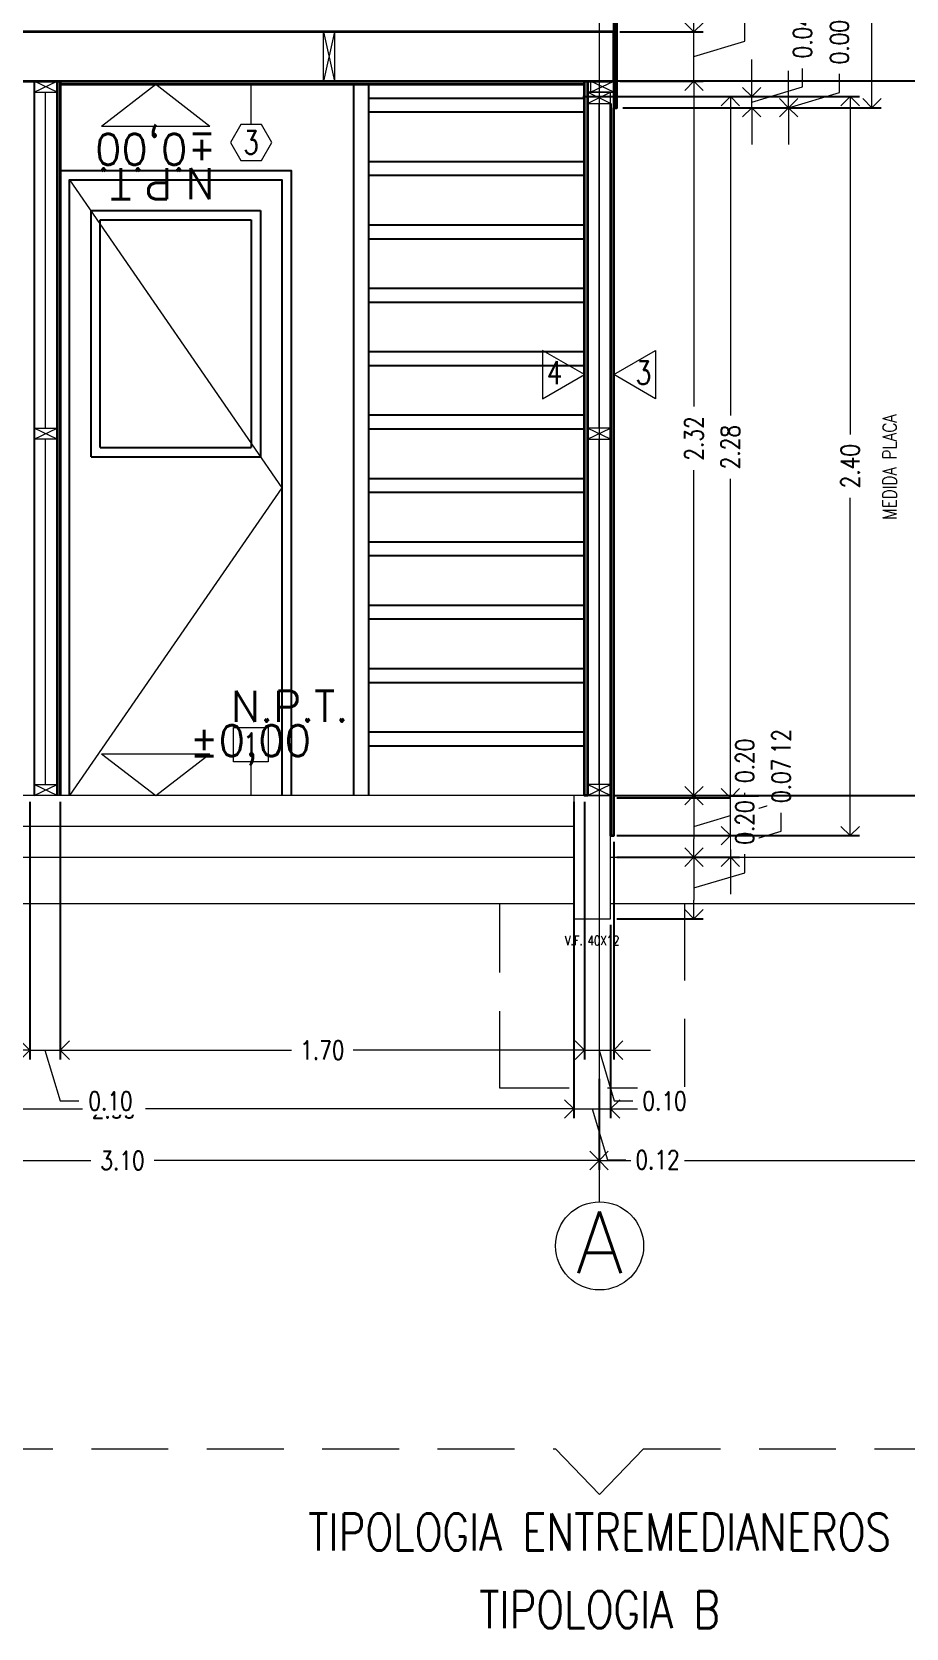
# Model space of a CAD drawing. Header units: inches. Extents: x 10.8 to 60.4, y 12.2 to 79.7.
# Drawn here: x 21.4 to 24.24, y 69.45 to 74.64 of the extents above; entities that cross this region are included whole.
import ezdxf
from ezdxf.enums import TextEntityAlignment as Align

# ---------------------------------------------------------------- set-up
doc = ezdxf.new("R2010")
doc.units = ezdxf.units.IN
doc.header["$MEASUREMENT"] = 0
doc.linetypes.add('HIDDEN', pattern=[0.375, 0.25, -0.125])
doc.layers.get('DEFPOINTS').update_dxf_attribs({"color": 210})
doc.layers.add('_AUX', color=210, linetype='Continuous', lineweight=18, plot=False)
for name, color, linetype, lineweight in [('A-ANNO-DIMS', 3, 'Continuous', 18), ('A-ANNO-SYMB', 3, 'Continuous', 18), ('A-ANNO-TEXT', 3, 'Continuous', 18), ('A-DETL-MCUT', 4, 'Continuous', 25), ('A-ELEV-IDEN', 3, 'Continuous', 18), ('A-ELEV-MBE1', 7, 'Continuous', 35), ('A-ELEV-MBE2', 4, 'Continuous', 25), ('A-SECT-MCUT', 7, 'Continuous', 35), ('A-WALL-PATT', 8, 'Continuous', 18), ('A-WALL-STUD', 3, 'Continuous', 18)]:
    doc.layers.add(name, color=color, linetype=linetype, lineweight=lineweight)
doc.styles.add('E-ROMANS', font='romans.shx', dxfattribs={"width": 0.8})
doc.dimstyles.new('E-0050_ARW_12', dxfattribs={"dimscale": 0.001, "dimtxt": 60, "dimasz": 60, "dimexe": 30, "dimexo": 20, "dimgap": 30, "dimtad": 0, "dimzin": 0, "dimdsep": 46, "dimtxsty": 'E-ROMANS', "dimblk": 'OPEN90', "dimcen": 30, "dimclrd": 256, "dimclre": 256, "dimclrt": 256, "dimadec": 0, "dimazin": 0, "dimtfac": 1, "dimtmove": 1, "dimatfit": 3, "dimldrblk": 'OPEN90', "dimfxl": 1, "dimtfill": 1, "dimtolj": 1, "dimtzin": 0, "dimlwd": -1, "dimarcsym": 0})

# ---------------------------------------------------------------- blocks, each defined once
blk = doc.blocks.new('_Open90')
at = {"color": 0, "linetype": 'ByBlock', "lineweight": -2}
for p, q in [((0, 0), (-1, 0)), ((-0.5, 0.5), (0, 0)), ((0, 0), (-0.5, -0.5))]:
    blk.add_line(p, q, dxfattribs=at)
blk = doc.blocks.new('*D1605')
at = {"layer": 'A-ANNO-DIMS', "transparency": 16777216}
for p, q in [((23.6737, 72.2091), (23.6737, 72.2691)), ((23.8387, 72.1371), (23.8387, 72.1971)), ((23.6737, 72.1491), (23.6737, 72.0261)), ((23.6737, 72.1491), (23.6737, 72.0261)), ((23.6737, 72.0876), (23.8387, 72.1371)), ((23.6737, 71.9661), (23.6737, 71.9061))]:
    blk.add_line(p, q, dxfattribs=at)
at = {"layer": 'A-ANNO-DIMS', "lineweight": -2, "transparency": 16777216}
for p, q in [((23.3047, 72.1491), (23.7037, 72.1491)), ((23.3047, 72.0261), (23.7037, 72.0261))]:
    blk.add_line(p, q, dxfattribs=at)
at = {"layer": 'DEFPOINTS', "color": 0, "transparency": 16777216}
for p in [(23.2847, 72.1491), (23.2847, 72.0261), (23.6737, 72.0261)]:
    blk.add_point(p, dxfattribs=at)
at = {"layer": 'A-ANNO-DIMS', "transparency": 16777216, "xscale": 0.06, "yscale": 0.06, "zscale": 0.06}
for p, rotation in [((23.6737, 72.1491), 270), ((23.6737, 72.0261), 90)]:
    blk.add_blockref('_Open90', p, dxfattribs=dict(at, rotation=rotation))
at = {"layer": 'A-ANNO-DIMS', "transparency": 16777216, "insert": (23.8387, 72.3003), "char_height": 0.06, "attachment_point": 5, "rotation": 90, "style": 'E-ROMANS', "bg_fill": 3, "box_fill_scale": 1.25, "bg_fill_color": 256, "bg_fill_true_color": 13158600, "bg_fill_transparency": 0}
blk.add_mtext('\\A1;0.12', dxfattribs=at)
blk = doc.blocks.new('*D1580')
at = {"layer": 'A-ANNO-DIMS', "lineweight": -2, "transparency": 16777216}
for p, q in [((23.3147, 74.4761), (23.5855, 74.4761)), ((23.3047, 72.1561), (23.5855, 72.1561))]:
    blk.add_line(p, q, dxfattribs=at)
at = {"layer": 'A-ANNO-DIMS', "transparency": 16777216}
for p, q in [((23.5555, 74.4161), (23.5555, 73.4193)), ((23.5555, 72.2161), (23.5555, 73.213))]:
    blk.add_line(p, q, dxfattribs=at)
at = {"layer": 'DEFPOINTS', "color": 0, "transparency": 16777216}
for p in [(23.2947, 74.4761), (23.2847, 72.1561), (23.5555, 72.1561)]:
    blk.add_point(p, dxfattribs=at)
at = {"layer": 'A-ANNO-DIMS', "transparency": 16777216, "xscale": 0.06, "yscale": 0.06, "zscale": 0.06}
for p, rotation in [((23.5555, 74.4761), 90), ((23.5555, 72.1561), 270)]:
    blk.add_blockref('_Open90', p, dxfattribs=dict(at, rotation=rotation))
at = {"layer": 'A-ANNO-DIMS', "transparency": 16777216, "insert": (23.5555, 73.3161), "char_height": 0.06, "attachment_point": 5, "rotation": 90, "style": 'E-ROMANS', "bg_fill": 3, "box_fill_scale": 1.25, "bg_fill_color": 256, "bg_fill_true_color": 13158600, "bg_fill_transparency": 0}
blk.add_mtext('\\A1;2.32', dxfattribs=at)
blk = doc.blocks.new('*D1581')
at = {"layer": 'A-ANNO-DIMS', "transparency": 16777216}
for p, q in [((23.5555, 74.6961), (23.5555, 74.7561)), ((23.7205, 74.6056), (23.7205, 74.6656)), ((23.5555, 74.4761), (23.5555, 74.6361)), ((23.5555, 74.4761), (23.5555, 74.6361)), ((23.5555, 74.5561), (23.7205, 74.6056)), ((23.5555, 74.4161), (23.5555, 74.3561))]:
    blk.add_line(p, q, dxfattribs=at)
at = {"layer": 'A-ANNO-DIMS', "lineweight": -2, "transparency": 16777216}
for p, q in [((23.3147, 74.6361), (23.5855, 74.6361)), ((23.3147, 74.4761), (23.5855, 74.4761))]:
    blk.add_line(p, q, dxfattribs=at)
at = {"layer": 'DEFPOINTS', "color": 0, "transparency": 16777216}
for p in [(23.2947, 74.6361), (23.5555, 74.6361), (23.2947, 74.4761)]:
    blk.add_point(p, dxfattribs=at)
at = {"layer": 'A-ANNO-DIMS', "transparency": 16777216, "xscale": 0.06, "yscale": 0.06, "zscale": 0.06}
for p, rotation in [((23.5555, 74.6361), 270), ((23.5555, 74.4761), 90)]:
    blk.add_blockref('_Open90', p, dxfattribs=dict(at, rotation=rotation))
at = {"layer": 'A-ANNO-DIMS', "transparency": 16777216, "insert": (23.7205, 74.7688), "char_height": 0.06, "attachment_point": 5, "rotation": 90, "style": 'E-ROMANS', "bg_fill": 3, "box_fill_scale": 1.25, "bg_fill_color": 256, "bg_fill_true_color": 13158600, "bg_fill_transparency": 0}
blk.add_mtext('\\A1;0.16', dxfattribs=at)
blk = doc.blocks.new('*D1650')
at = {"layer": 'A-ANNO-DIMS', "lineweight": -2, "transparency": 16777216}
for p, q in [((23.2472, 71.2361), (23.2472, 70.9409)), ((20.1503, 71.1861), (20.1503, 70.9409))]:
    blk.add_line(p, q, dxfattribs=at)
at = {"layer": 'A-ANNO-DIMS', "transparency": 16777216}
for p, q in [((20.2103, 70.9709), (21.5956, 70.9709)), ((23.1872, 70.9709), (21.8019, 70.9709))]:
    blk.add_line(p, q, dxfattribs=at)
at = {"layer": 'DEFPOINTS', "color": 0, "transparency": 16777216}
for p in [(23.2472, 71.2561), (20.1503, 71.2061), (23.2472, 70.9709)]:
    blk.add_point(p, dxfattribs=at)
at = {"layer": 'A-ANNO-DIMS', "transparency": 16777216, "xscale": 0.06, "yscale": 0.06, "zscale": 0.06, "rotation": 180}
blk.add_blockref('_Open90', (20.1503, 70.9709), dxfattribs=at)
at = {"layer": 'A-ANNO-DIMS', "transparency": 16777216, "xscale": 0.06, "yscale": 0.06, "zscale": 0.06}
blk.add_blockref('_Open90', (23.2472, 70.9709), dxfattribs=at)
at = {"layer": 'A-ANNO-DIMS', "transparency": 16777216, "insert": (21.6987, 70.9709), "char_height": 0.06, "attachment_point": 5, "style": 'E-ROMANS', "bg_fill": 3, "box_fill_scale": 1.25, "bg_fill_color": 256, "bg_fill_true_color": 13158600, "bg_fill_transparency": 0}
blk.add_mtext('\\A1;3.10', dxfattribs=at)
blk = doc.blocks.new('*D1584')
at = {"layer": 'A-ANNO-DIMS', "lineweight": -2, "transparency": 16777216}
for p, q in [((23.2472, 71.2361), (23.2472, 70.9409)), ((26.3442, 71.2361), (26.3442, 70.9409))]:
    blk.add_line(p, q, dxfattribs=at)
at = {"layer": 'A-ANNO-DIMS', "transparency": 16777216}
for p, q in [((23.3072, 70.9709), (24.6926, 70.9709)), ((26.2842, 70.9709), (24.8989, 70.9709))]:
    blk.add_line(p, q, dxfattribs=at)
at = {"layer": 'DEFPOINTS', "color": 0, "transparency": 16777216}
for p in [(23.2472, 71.2561), (26.3442, 71.2561), (26.3442, 70.9709)]:
    blk.add_point(p, dxfattribs=at)
at = {"layer": 'A-ANNO-DIMS', "transparency": 16777216, "xscale": 0.06, "yscale": 0.06, "zscale": 0.06, "rotation": 180}
blk.add_blockref('_Open90', (23.2472, 70.9709), dxfattribs=at)
at = {"layer": 'A-ANNO-DIMS', "transparency": 16777216, "xscale": 0.06, "yscale": 0.06, "zscale": 0.06}
blk.add_blockref('_Open90', (26.3442, 70.9709), dxfattribs=at)
at = {"layer": 'A-ANNO-DIMS', "transparency": 16777216, "insert": (24.7957, 70.9709), "char_height": 0.06, "attachment_point": 5, "style": 'E-ROMANS', "bg_fill": 3, "box_fill_scale": 1.25, "bg_fill_color": 256, "bg_fill_true_color": 13158600, "bg_fill_transparency": 0}
blk.add_mtext('\\A1;3.10', dxfattribs=at)
blk = doc.blocks.new('*D1590')
at = {"layer": 'A-ANNO-DIMS', "lineweight": -2, "transparency": 16777216}
for p, q in [((23.523, 74.4261), (23.7037, 74.4261)), ((23.3047, 72.1491), (23.7037, 72.1491))]:
    blk.add_line(p, q, dxfattribs=at)
at = {"layer": 'A-ANNO-DIMS', "transparency": 16777216}
for p, q in [((23.6737, 74.3661), (23.6737, 73.3908)), ((23.6737, 72.2091), (23.6737, 73.1845))]:
    blk.add_line(p, q, dxfattribs=at)
at = {"layer": 'DEFPOINTS', "color": 0, "transparency": 16777216}
for p in [(23.503, 74.4261), (23.6737, 74.4261), (23.2847, 72.1491)]:
    blk.add_point(p, dxfattribs=at)
at = {"layer": 'A-ANNO-DIMS', "transparency": 16777216, "xscale": 0.06, "yscale": 0.06, "zscale": 0.06}
for p, rotation in [((23.6737, 74.4261), 90), ((23.6737, 72.1491), 270)]:
    blk.add_blockref('_Open90', p, dxfattribs=dict(at, rotation=rotation))
at = {"layer": 'A-ANNO-DIMS', "transparency": 16777216, "insert": (23.6737, 73.2876), "char_height": 0.06, "attachment_point": 5, "rotation": 90, "style": 'E-ROMANS', "bg_fill": 3, "box_fill_scale": 1.25, "bg_fill_color": 256, "bg_fill_true_color": 13158600, "bg_fill_transparency": 0}
blk.add_mtext('\\A1;2.28', dxfattribs=at)
blk = doc.blocks.new('*D1651')
at = {"layer": 'A-ANNO-DIMS', "transparency": 16777216}
for p, q in [((23.863, 74.4501), (23.863, 74.5101)), ((24.028, 74.4396), (24.028, 74.4996)), ((23.863, 74.3901), (24.028, 74.4396)), ((23.863, 74.3301), (23.863, 74.2701))]:
    blk.add_line(p, q, dxfattribs=at)
at = {"layer": 'A-ANNO-DIMS', "lineweight": -2, "transparency": 16777216}
blk.add_line((23.3247, 74.3901), (23.893, 74.3901), dxfattribs=at)
blk.add_line((23.3247, 74.3901), (23.893, 74.3901), dxfattribs=at)
at = {"layer": 'DEFPOINTS', "color": 0, "transparency": 16777216}
for p in [(23.3047, 74.3901), (23.3047, 74.3901), (23.863, 74.3901)]:
    blk.add_point(p, dxfattribs=at)
at = {"layer": 'A-ANNO-DIMS', "transparency": 16777216, "xscale": 0.06, "yscale": 0.06, "zscale": 0.06}
for rotation in [270, 90]:
    blk.add_blockref('_Open90', (23.863, 74.3901), dxfattribs=dict(at, rotation=rotation))
at = {"layer": 'A-ANNO-DIMS', "transparency": 16777216, "insert": (24.028, 74.6028), "char_height": 0.06, "attachment_point": 5, "rotation": 90, "style": 'E-ROMANS', "bg_fill": 3, "box_fill_scale": 1.25, "bg_fill_color": 256, "bg_fill_true_color": 13158600, "bg_fill_transparency": 0}
blk.add_mtext('\\A1;0.00', dxfattribs=at)
blk = doc.blocks.new('*D1591')
at = {"layer": 'A-ANNO-DIMS', "transparency": 16777216}
for p, q in [((23.7432, 74.4861), (23.7432, 74.5461)), ((23.9082, 74.4576), (23.9082, 74.5176)), ((23.7432, 74.4081), (23.9082, 74.4576)), ((23.7432, 74.3901), (23.7432, 74.4261)), ((23.7432, 74.3901), (23.7432, 74.4261)), ((23.7432, 74.3301), (23.7432, 74.2701))]:
    blk.add_line(p, q, dxfattribs=at)
at = {"layer": 'A-ANNO-DIMS', "lineweight": -2, "transparency": 16777216}
for p, q in [((23.3247, 74.3901), (23.7732, 74.3901)), ((23.3248, 74.4261), (23.7732, 74.4261))]:
    blk.add_line(p, q, dxfattribs=at)
at = {"layer": 'DEFPOINTS', "color": 0, "transparency": 16777216}
for p in [(23.3047, 74.3901), (23.3048, 74.4261), (23.7432, 74.4261)]:
    blk.add_point(p, dxfattribs=at)
at = {"layer": 'A-ANNO-DIMS', "transparency": 16777216, "xscale": 0.06, "yscale": 0.06, "zscale": 0.06}
for p, rotation in [((23.7432, 74.4261), 270), ((23.7432, 74.3901), 90)]:
    blk.add_blockref('_Open90', p, dxfattribs=dict(at, rotation=rotation))
at = {"layer": 'A-ANNO-DIMS', "transparency": 16777216, "insert": (23.9082, 74.6219), "char_height": 0.06, "attachment_point": 5, "rotation": 90, "style": 'E-ROMANS', "bg_fill": 3, "box_fill_scale": 1.25, "bg_fill_color": 256, "bg_fill_true_color": 13158600, "bg_fill_transparency": 0}
blk.add_mtext('\\A1;0.04', dxfattribs=at)
blk = doc.blocks.new('*D1652')
at = {"layer": 'A-ANNO-DIMS', "transparency": 16777216}
for p, q in [((23.6737, 72.0861), (23.6737, 72.1461)), ((23.8387, 72.0406), (23.8387, 72.1006)), ((23.6737, 71.9911), (23.8387, 72.0406)), ((23.6737, 72.0261), (23.6737, 71.9561)), ((23.6737, 72.0261), (23.6737, 71.9561)), ((23.6737, 71.8961), (23.6737, 71.8361))]:
    blk.add_line(p, q, dxfattribs=at)
at = {"layer": 'A-ANNO-DIMS', "lineweight": -2, "transparency": 16777216}
for p, q in [((23.3047, 72.0261), (23.7037, 72.0261)), ((23.3047, 71.9561), (23.7037, 71.9561))]:
    blk.add_line(p, q, dxfattribs=at)
at = {"layer": 'DEFPOINTS', "color": 0, "transparency": 16777216}
for p in [(23.2847, 72.0261), (23.2847, 71.9561), (23.6737, 71.9561)]:
    blk.add_point(p, dxfattribs=at)
at = {"layer": 'A-ANNO-DIMS', "transparency": 16777216, "xscale": 0.06, "yscale": 0.06, "zscale": 0.06}
for p, rotation in [((23.6737, 72.0261), 270), ((23.6737, 71.9561), 90)]:
    blk.add_blockref('_Open90', p, dxfattribs=dict(at, rotation=rotation))
at = {"layer": 'A-ANNO-DIMS', "transparency": 16777216, "insert": (23.8387, 72.2038), "char_height": 0.06, "attachment_point": 5, "rotation": 90, "style": 'E-ROMANS', "bg_fill": 3, "box_fill_scale": 1.25, "bg_fill_color": 256, "bg_fill_true_color": 13158600, "bg_fill_transparency": 0}
blk.add_mtext('\\A1;0.07', dxfattribs=at)
blk = doc.blocks.new('*D1653')
at = {"layer": 'A-ANNO-DIMS', "lineweight": -2, "transparency": 16777216}
for p, q in [((23.3047, 72.1561), (23.5855, 72.1561)), ((23.3047, 71.9561), (23.5855, 71.9561))]:
    blk.add_line(p, q, dxfattribs=at)
at = {"layer": 'A-ANNO-DIMS', "transparency": 16777216}
for p, q in [((23.7205, 72.1056), (23.7205, 72.1656)), ((23.5555, 72.0561), (23.7205, 72.1056)), ((23.5555, 72.0961), (23.5555, 72.0161))]:
    blk.add_line(p, q, dxfattribs=at)
at = {"layer": 'DEFPOINTS', "color": 0, "transparency": 16777216}
for p in [(23.2847, 72.1561), (23.2847, 71.9561), (23.5555, 71.9561)]:
    blk.add_point(p, dxfattribs=at)
at = {"layer": 'A-ANNO-DIMS', "transparency": 16777216, "xscale": 0.06, "yscale": 0.06, "zscale": 0.06}
for p, rotation in [((23.5555, 72.1561), 90), ((23.5555, 71.9561), 270)]:
    blk.add_blockref('_Open90', p, dxfattribs=dict(at, rotation=rotation))
at = {"layer": 'A-ANNO-DIMS', "transparency": 16777216, "insert": (23.7205, 72.2688), "char_height": 0.06, "attachment_point": 5, "rotation": 90, "style": 'E-ROMANS', "bg_fill": 3, "box_fill_scale": 1.25, "bg_fill_color": 256, "bg_fill_true_color": 13158600, "bg_fill_transparency": 0}
blk.add_mtext('\\A1;0.20', dxfattribs=at)
blk = doc.blocks.new('*D1654')
at = {"layer": 'A-ANNO-DIMS', "lineweight": -2, "transparency": 16777216}
for p, q in [((23.3047, 71.9561), (23.5855, 71.9561)), ((23.3047, 71.7561), (23.5855, 71.7561))]:
    blk.add_line(p, q, dxfattribs=at)
at = {"layer": 'A-ANNO-DIMS', "transparency": 16777216}
for p, q in [((23.7205, 71.9056), (23.7205, 71.9656)), ((23.5555, 71.8561), (23.7205, 71.9056)), ((23.5555, 71.8961), (23.5555, 71.8161))]:
    blk.add_line(p, q, dxfattribs=at)
at = {"layer": 'DEFPOINTS', "color": 0, "transparency": 16777216}
for p in [(23.2847, 71.9561), (23.2847, 71.7561), (23.5555, 71.7561)]:
    blk.add_point(p, dxfattribs=at)
at = {"layer": 'A-ANNO-DIMS', "transparency": 16777216, "xscale": 0.06, "yscale": 0.06, "zscale": 0.06}
for p, rotation in [((23.5555, 71.9561), 90), ((23.5555, 71.7561), 270)]:
    blk.add_blockref('_Open90', p, dxfattribs=dict(at, rotation=rotation))
at = {"layer": 'A-ANNO-DIMS', "transparency": 16777216, "insert": (23.7205, 72.0688), "char_height": 0.06, "attachment_point": 5, "rotation": 90, "style": 'E-ROMANS', "bg_fill": 3, "box_fill_scale": 1.25, "bg_fill_color": 256, "bg_fill_true_color": 13158600, "bg_fill_transparency": 0}
blk.add_mtext('\\A1;0.20', dxfattribs=at)
blk = doc.blocks.new('*D1592')
at = {"layer": 'A-ANNO-DIMS', "lineweight": -2, "transparency": 16777216}
for p, q in [((23.3248, 76.8161), (24.1638, 76.8161)), ((23.3248, 74.3901), (24.1638, 74.3901))]:
    blk.add_line(p, q, dxfattribs=at)
at = {"layer": 'A-ANNO-DIMS', "transparency": 16777216}
for p, q in [((24.1338, 76.7561), (24.1338, 75.7063)), ((24.1338, 74.4501), (24.1338, 75.5))]:
    blk.add_line(p, q, dxfattribs=at)
at = {"layer": 'DEFPOINTS', "color": 0, "transparency": 16777216}
for p in [(23.3048, 76.8161), (24.1338, 76.8161), (23.3048, 74.3901)]:
    blk.add_point(p, dxfattribs=at)
at = {"layer": 'A-ANNO-DIMS', "transparency": 16777216, "xscale": 0.06, "yscale": 0.06, "zscale": 0.06}
for p, rotation in [((24.1338, 76.8161), 90), ((24.1338, 74.3901), 270)]:
    blk.add_blockref('_Open90', p, dxfattribs=dict(at, rotation=rotation))
at = {"layer": 'A-ANNO-DIMS', "transparency": 16777216, "insert": (24.1338, 75.6031), "char_height": 0.06, "attachment_point": 5, "rotation": 90, "style": 'E-ROMANS', "bg_fill": 3, "box_fill_scale": 1.25, "bg_fill_color": 256, "bg_fill_true_color": 13158600, "bg_fill_transparency": 0}
blk.add_mtext('\\A1;2.43', dxfattribs=at)
blk = doc.blocks.new('*D1593')
at = {"layer": 'A-ANNO-DIMS', "lineweight": -2, "transparency": 16777216}
for p, q in [((23.194, 74.4261), (24.0928, 74.4261)), ((23.3047, 72.0261), (24.0928, 72.0261))]:
    blk.add_line(p, q, dxfattribs=at)
at = {"layer": 'A-ANNO-DIMS', "transparency": 16777216}
for p, q in [((24.0628, 74.3661), (24.0628, 73.3293)), ((24.0628, 72.0861), (24.0628, 73.123))]:
    blk.add_line(p, q, dxfattribs=at)
at = {"layer": 'DEFPOINTS', "color": 0, "transparency": 16777216}
for p in [(23.174, 74.4261), (23.2847, 72.0261), (24.0628, 72.0261)]:
    blk.add_point(p, dxfattribs=at)
at = {"layer": 'A-ANNO-DIMS', "transparency": 16777216, "xscale": 0.06, "yscale": 0.06, "zscale": 0.06}
for p, rotation in [((24.0628, 74.4261), 90), ((24.0628, 72.0261), 270)]:
    blk.add_blockref('_Open90', p, dxfattribs=dict(at, rotation=rotation))
at = {"layer": 'A-ANNO-DIMS', "transparency": 16777216, "insert": (24.0628, 73.2261), "char_height": 0.06, "attachment_point": 5, "rotation": 90, "style": 'E-ROMANS', "bg_fill": 3, "box_fill_scale": 1.25, "bg_fill_color": 256, "bg_fill_true_color": 13158600, "bg_fill_transparency": 0}
blk.add_mtext('\\A1;2.40', dxfattribs=at)
blk = doc.blocks.new('*D1610')
at = {"layer": 'A-ANNO-DIMS', "lineweight": -2, "transparency": 16777216}
for p, q in [((23.1647, 72.1361), (23.1647, 71.1084)), ((20.1777, 71.7361), (20.1777, 71.1084))]:
    blk.add_line(p, q, dxfattribs=at)
at = {"layer": 'A-ANNO-DIMS', "transparency": 16777216}
for p, q in [((20.2377, 71.1384), (21.5692, 71.1384)), ((23.1047, 71.1384), (21.7732, 71.1384))]:
    blk.add_line(p, q, dxfattribs=at)
at = {"layer": 'DEFPOINTS', "color": 0, "transparency": 16777216}
for p in [(23.1647, 72.1561), (20.1777, 71.7561), (23.1647, 71.1384)]:
    blk.add_point(p, dxfattribs=at)
at = {"layer": 'A-ANNO-DIMS', "transparency": 16777216, "xscale": 0.06, "yscale": 0.06, "zscale": 0.06, "rotation": 180}
blk.add_blockref('_Open90', (20.1777, 71.1384), dxfattribs=at)
at = {"layer": 'A-ANNO-DIMS', "transparency": 16777216, "xscale": 0.06, "yscale": 0.06, "zscale": 0.06}
blk.add_blockref('_Open90', (23.1647, 71.1384), dxfattribs=at)
at = {"layer": 'A-ANNO-DIMS', "transparency": 16777216, "insert": (21.6712, 71.1384), "char_height": 0.06, "attachment_point": 5, "style": 'E-ROMANS', "bg_fill": 3, "box_fill_scale": 1.25, "bg_fill_color": 256, "bg_fill_true_color": 13158600, "bg_fill_transparency": 0}
blk.add_mtext('\\A1;2.99', dxfattribs=at)
blk = doc.blocks.new('*D1611')
at = {"layer": 'A-ANNO-DIMS', "lineweight": -2, "transparency": 16777216}
for p, q in [((23.1647, 72.1361), (23.1647, 71.1084)), ((23.2847, 71.7361), (23.2847, 71.1084))]:
    blk.add_line(p, q, dxfattribs=at)
at = {"layer": 'A-ANNO-DIMS', "transparency": 16777216}
for p, q in [((23.1047, 71.1384), (23.0447, 71.1384)), ((23.1647, 71.1384), (23.2847, 71.1384)), ((23.1647, 71.1384), (23.2847, 71.1384)), ((23.2247, 71.1384), (23.2742, 70.9734)), ((23.3447, 71.1384), (23.4047, 71.1384)), ((23.2742, 70.9734), (23.3342, 70.9734))]:
    blk.add_line(p, q, dxfattribs=at)
at = {"layer": 'DEFPOINTS', "color": 0, "transparency": 16777216}
for p in [(23.1647, 72.1561), (23.2847, 71.7561), (23.2847, 71.1384)]:
    blk.add_point(p, dxfattribs=at)
at = {"layer": 'A-ANNO-DIMS', "transparency": 16777216, "xscale": 0.06, "yscale": 0.06, "zscale": 0.06}
blk.add_blockref('_Open90', (23.1647, 71.1384), dxfattribs=at)
at = {"layer": 'A-ANNO-DIMS', "transparency": 16777216, "xscale": 0.06, "yscale": 0.06, "zscale": 0.06, "rotation": 180}
blk.add_blockref('_Open90', (23.2847, 71.1384), dxfattribs=at)
at = {"layer": 'A-ANNO-DIMS', "transparency": 16777216, "insert": (23.4374, 70.9734), "char_height": 0.06, "attachment_point": 5, "style": 'E-ROMANS', "bg_fill": 3, "box_fill_scale": 1.25, "bg_fill_color": 256, "bg_fill_true_color": 13158600, "bg_fill_transparency": 0}
blk.add_mtext('\\A1;0.12', dxfattribs=at)
blk = doc.blocks.new('*D1615')
at = {"layer": 'A-ANNO-DIMS', "lineweight": -2, "transparency": 16777216}
for p, q in [((21.3975, 72.1361), (21.3975, 71.2994)), ((21.4968, 72.1361), (21.4968, 71.2994))]:
    blk.add_line(p, q, dxfattribs=at)
at = {"layer": 'A-ANNO-DIMS', "transparency": 16777216}
for p, q in [((21.3375, 71.3294), (21.2775, 71.3294)), ((21.3975, 71.3294), (21.4968, 71.3294)), ((21.3975, 71.3294), (21.4968, 71.3294)), ((21.4471, 71.3294), (21.4966, 71.1644)), ((21.5568, 71.3294), (21.6168, 71.3294)), ((21.4966, 71.1644), (21.5566, 71.1644))]:
    blk.add_line(p, q, dxfattribs=at)
at = {"layer": 'DEFPOINTS', "color": 0, "transparency": 16777216}
for p in [(21.3975, 72.1561), (21.4968, 72.1561), (21.4968, 71.3294)]:
    blk.add_point(p, dxfattribs=at)
at = {"layer": 'A-ANNO-DIMS', "transparency": 16777216, "xscale": 0.06, "yscale": 0.06, "zscale": 0.06}
blk.add_blockref('_Open90', (21.3975, 71.3294), dxfattribs=at)
at = {"layer": 'A-ANNO-DIMS', "transparency": 16777216, "xscale": 0.06, "yscale": 0.06, "zscale": 0.06, "rotation": 180}
blk.add_blockref('_Open90', (21.4968, 71.3294), dxfattribs=at)
at = {"layer": 'A-ANNO-DIMS', "transparency": 16777216, "insert": (21.6598, 71.1644), "char_height": 0.06, "attachment_point": 5, "style": 'E-ROMANS', "bg_fill": 3, "box_fill_scale": 1.25, "bg_fill_color": 256, "bg_fill_true_color": 13158600, "bg_fill_transparency": 0}
blk.add_mtext('\\A1;0.10', dxfattribs=at)
blk = doc.blocks.new('*D1616')
at = {"layer": 'A-ANNO-DIMS', "lineweight": -2, "transparency": 16777216}
for p, q in [((21.4968, 72.1361), (21.4968, 71.2994)), ((23.1997, 72.1361), (23.1997, 71.2994))]:
    blk.add_line(p, q, dxfattribs=at)
at = {"layer": 'A-ANNO-DIMS', "transparency": 16777216}
for p, q in [((21.5568, 71.3294), (22.2485, 71.3294)), ((23.1397, 71.3294), (22.448, 71.3294))]:
    blk.add_line(p, q, dxfattribs=at)
at = {"layer": 'DEFPOINTS', "color": 0, "transparency": 16777216}
for p in [(21.4968, 72.1561), (23.1997, 72.1561), (23.1997, 71.3294)]:
    blk.add_point(p, dxfattribs=at)
at = {"layer": 'A-ANNO-DIMS', "transparency": 16777216, "xscale": 0.06, "yscale": 0.06, "zscale": 0.06, "rotation": 180}
blk.add_blockref('_Open90', (21.4968, 71.3294), dxfattribs=at)
at = {"layer": 'A-ANNO-DIMS', "transparency": 16777216, "xscale": 0.06, "yscale": 0.06, "zscale": 0.06}
blk.add_blockref('_Open90', (23.1997, 71.3294), dxfattribs=at)
at = {"layer": 'A-ANNO-DIMS', "transparency": 16777216, "insert": (22.3482, 71.3294), "char_height": 0.06, "attachment_point": 5, "style": 'E-ROMANS', "bg_fill": 3, "box_fill_scale": 1.25, "bg_fill_color": 256, "bg_fill_true_color": 13158600, "bg_fill_transparency": 0}
blk.add_mtext('\\A1;1.70', dxfattribs=at)
blk = doc.blocks.new('*D1617')
at = {"layer": 'A-ANNO-DIMS', "lineweight": -2, "transparency": 16777216}
for p, q in [((23.1997, 72.1361), (23.1997, 71.2994)), ((23.2947, 72.0061), (23.2947, 71.2994))]:
    blk.add_line(p, q, dxfattribs=at)
at = {"layer": 'A-ANNO-DIMS', "transparency": 16777216}
for p, q in [((23.1397, 71.3294), (23.0797, 71.3294)), ((23.1997, 71.3294), (23.2947, 71.3294)), ((23.1997, 71.3294), (23.2947, 71.3294)), ((23.2472, 71.3294), (23.2967, 71.1644)), ((23.3547, 71.3294), (23.4147, 71.3294)), ((23.2967, 71.1644), (23.3567, 71.1644))]:
    blk.add_line(p, q, dxfattribs=at)
at = {"layer": 'DEFPOINTS', "color": 0, "transparency": 16777216}
for p in [(23.1997, 72.1561), (23.2947, 72.0261), (23.2947, 71.3294)]:
    blk.add_point(p, dxfattribs=at)
at = {"layer": 'A-ANNO-DIMS', "transparency": 16777216, "xscale": 0.06, "yscale": 0.06, "zscale": 0.06}
blk.add_blockref('_Open90', (23.1997, 71.3294), dxfattribs=at)
at = {"layer": 'A-ANNO-DIMS', "transparency": 16777216, "xscale": 0.06, "yscale": 0.06, "zscale": 0.06, "rotation": 180}
blk.add_blockref('_Open90', (23.2947, 71.3294), dxfattribs=at)
at = {"layer": 'A-ANNO-DIMS', "transparency": 16777216, "insert": (23.4599, 71.1644), "char_height": 0.06, "attachment_point": 5, "style": 'E-ROMANS', "bg_fill": 3, "box_fill_scale": 1.25, "bg_fill_color": 256, "bg_fill_true_color": 13158600, "bg_fill_transparency": 0}
blk.add_mtext('\\A1;0.10', dxfattribs=at)

msp = doc.modelspace()

# ---------------------------------------------------------------- linework, layer by layer
at = {"layer": 'A-ANNO-SYMB'}
for p, q in [((23.2472, 79.0381), (23.2472, 70.8368)), ((23.1647, 72.1561), (20.1777, 72.1561)), ((23.1647, 72.0561), (20.1777, 72.0561)), ((20.1777, 71.9561), (23.1647, 71.9561)), ((23.2847, 71.9561), (26.3167, 71.9561))]:
    msp.add_line(p, q, dxfattribs=at)
for points in [[(21.6309, 74.3303), (21.8069, 74.4661), (21.983, 74.3303)], [(21.6309, 74.3303), (21.983, 74.3303)], [(21.6309, 72.292), (21.983, 72.292)]]:
    msp.add_lwpolyline(points, dxfattribs=at)
msp.add_circle((23.2488, 70.6938), 0.143, dxfattribs=at)
at = {"layer": 'A-ANNO-TEXT'}
msp.add_line((22.1167, 74.3353), (22.1167, 74.4661), dxfattribs=at)
for points in [[(22.1503, 74.2186), (22.184, 74.2769), (22.1503, 74.3353), (22.083, 74.3353), (22.0493, 74.2769), (22.083, 74.2186)], [(22.0595, 72.3778), (22.172, 72.3778), (22.172, 72.2653), (22.0595, 72.2653)]]:
    msp.add_lwpolyline(points, close=True, dxfattribs=at)
at = {"layer": 'A-ANNO-TEXT', "linetype": 'HIDDEN'}
msp.add_lwpolyline([(20.0977, 70.5016), (20.0977, 70.0346), (23.1058, 70.0346), (23.2488, 69.8864), (23.3918, 70.0346), (26.3968, 70.0346), (26.3968, 70.5016)], dxfattribs=at)
at = {"layer": 'A-DETL-MCUT'}
msp.add_line((21.4118, 74.4761), (21.4118, 72.1561), dxfattribs=at)
at = {"layer": 'A-ELEV-IDEN'}
msp.add_lwpolyline([(21.5267, 74.1561), (22.2168, 73.1561), (21.5267, 72.1561)], dxfattribs=at)
at = {"layer": 'A-ELEV-MBE1'}
msp.add_line((21.4968, 74.4661), (23.1997, 74.4661), dxfattribs=at)
msp.add_lwpolyline([(20.1877, 74.4761), (23.2947, 74.4761), (23.2947, 74.6361), (20.1877, 74.6361), (20.1877, 74.6361)], dxfattribs=at)
at = {"layer": 'A-ELEV-MBE2'}
for p, q in [((22.4497, 74.4661), (22.4497, 72.1561)), ((22.4997, 72.1561), (22.4997, 74.4661)), ((23.1997, 74.4203), (22.4997, 74.4203)), ((23.1997, 74.3753), (22.4997, 74.3753)), ((23.1997, 74.2145), (22.4997, 74.2145)), ((23.1997, 74.1695), (22.4997, 74.1695)), ((21.5967, 73.2561), (21.5967, 74.0561)), ((21.5967, 74.0561), (22.1468, 74.0561)), ((21.6267, 73.2861), (21.6267, 74.0261)), ((21.6267, 74.0261), (22.1168, 74.0261)), ((22.1168, 74.0261), (22.1168, 73.2861)), ((22.1468, 74.0561), (22.1468, 73.2561)), ((23.1997, 74.0086), (22.4997, 74.0086)), ((23.1997, 73.9636), (22.4997, 73.9636)), ((23.1997, 73.8028), (22.4997, 73.8028)), ((23.1997, 73.7578), (22.4997, 73.7578)), ((23.1997, 73.597), (22.4997, 73.597)), ((23.1997, 73.597), (22.4997, 73.597)), ((23.1997, 73.552), (22.4997, 73.552)), ((23.1997, 73.552), (22.4997, 73.552)), ((23.1997, 73.3911), (22.4997, 73.3911)), ((23.1997, 73.3461), (22.4997, 73.3461)), ((21.5967, 73.2561), (22.1468, 73.2561)), ((21.6267, 73.2861), (22.1168, 73.2861)), ((23.1997, 73.1853), (22.4997, 73.1853)), ((23.1997, 73.1403), (22.4997, 73.1403)), ((23.1997, 72.9795), (22.4997, 72.9795)), ((23.1997, 72.9345), (22.4997, 72.9345)), ((23.1997, 72.7736), (22.4997, 72.7736)), ((23.1997, 72.7286), (22.4997, 72.7286)), ((23.1997, 72.5678), (22.4997, 72.5678)), ((23.1997, 72.5228), (22.4997, 72.5228)), ((23.1997, 72.362), (22.4997, 72.362)), ((23.1997, 72.317), (22.4997, 72.317))]:
    msp.add_line(p, q, dxfattribs=at)
for points in [[(21.4967, 74.1861), (21.4967, 74.1861), (22.2468, 74.1861), (22.2468, 72.1561)], [(21.5267, 72.1561), (21.5267, 74.1561), (22.2168, 74.1561), (22.2168, 72.1561)]]:
    msp.add_lwpolyline(points, dxfattribs=at)
at = {"layer": 'A-SECT-MCUT'}
for p, q in [((21.4868, 74.4761), (21.4868, 72.1561)), ((21.4968, 74.4761), (21.4968, 72.1561))]:
    msp.add_line(p, q, dxfattribs=at)
for points in [[(23.2947, 76.8161), (23.2947, 74.3901), (23.3047, 74.3901), (23.3048, 76.8161)], [(23.2097, 74.4761), (23.2097, 72.1561), (23.1997, 72.1561), (23.1997, 74.4761)], [(23.2847, 74.4041), (23.2847, 72.0261), (23.2947, 72.0261), (23.2947, 74.3901)]]:
    msp.add_lwpolyline(points, dxfattribs=at)
at = {"layer": 'A-WALL-PATT', "ltscale": 0.1}
for p, q in [((21.4493, 73.3491), (21.4493, 74.4401)), ((21.4493, 72.1921), (21.4493, 73.3131))]:
    msp.add_line(p, q, dxfattribs=at)
at = {"layer": 'A-WALL-STUD'}
for p, q in [((21.4118, 74.4401), (21.4868, 74.4761)), ((21.4868, 74.4401), (21.4118, 74.4761)), ((21.4868, 73.3131), (21.4118, 73.3491)), ((21.4118, 73.3131), (21.4868, 73.3491))]:
    msp.add_line(p, q, dxfattribs=at)
for points in [[(22.3878, 74.6361), (22.3878, 74.4761), (22.3518, 74.4761), (22.3518, 74.6361), (22.3878, 74.6361)], [(22.3518, 74.6361), (22.3878, 74.4761)], [(22.3878, 74.6361), (22.3518, 74.4761)]]:
    msp.add_lwpolyline(points, dxfattribs=at)
for points in [[(21.4118, 74.4401), (21.4868, 74.4401), (21.4868, 74.4761), (21.4118, 74.4761)], [(21.4868, 73.3131), (21.4118, 73.3131), (21.4118, 73.3491), (21.4868, 73.3491)]]:
    msp.add_lwpolyline(points, close=True, dxfattribs=at)

# ---------------------------------------------------------------- texts
at = {"layer": 'A-ANNO-TEXT', "attachment_point": 5, "style": 'E-ROMANS'}
for s, insert, char_height, rotation in [('\\pi-0.45,l0.45,t0.45;3', (22.1167, 74.2769), 0.075, 0.0005), ('\\pi-0.45,l0.45,t0.45;4', (23.1028, 73.5292), 0.075, 0.0005), ('MEDIDA PLACA', (24.1912, 73.2236), 0.045, 90), ('\\pi-0.45,l0.45,t0.45;1', (22.1158, 72.3216), 0.075, 0.0005)]:
    msp.add_mtext(s, dxfattribs=dict(at, insert=insert, char_height=char_height, rotation=rotation))
for s, insert, char_height in [('\\pi-0.09,l0.09,t0.09;V.F. 40X12', (23.2247, 71.6854), 0.03), ('\\pi-0.36,l0.36,t0.36;TIPOLOGIA ENTREMEDIANEROS', (23.2488, 69.7647), 0.12), ('\\pi-0.36,l0.36,t0.36;TIPOLOGIA B', (23.2488, 69.5126), 0.12)]:
    msp.add_mtext(s, dxfattribs=dict(at, insert=insert, char_height=char_height))
at = {"layer": 'A-ANNO-TEXT', "style": 'E-ROMANS'}
for tag, text, p in [('%%P0,00', '0.00', (21.8069, 74.3349)), ('N.P.T.', 'N.', (21.8069, 74.2233))]:
    msp.add_attdef(tag, text=text, height=0.1, rotation=180, dxfattribs=at).set_placement(p, align=Align.BOTTOM_CENTER)
for tag, text, p in [('N.P.T.', 'N.', (22.2423, 72.3661)), ('%%P0,00', '0.00', (22.1141, 72.2545))]:
    msp.add_attdef(tag, text=text, height=0.1, dxfattribs=at).set_placement(p, align=Align.BOTTOM_CENTER)
msp.add_attdef('A', text='0.00', height=0.2, dxfattribs=at).set_placement((23.2488, 70.705), align=Align.MIDDLE_CENTER)

# ---------------------------------------------------------------- next in the draw order: dimensions: what is measured, and where the dimension line sits
at = {"layer": 'A-ANNO-DIMS'}
dim = msp.add_linear_dim(base=(23.6737, 72.0261), p1=(23.2847, 72.1491), p2=(23.2847, 72.0261), angle=90, dimstyle='E-0050_ARW_12', dxfattribs=at)
dim.commit()
dim.dimension.update_dxf_attribs({"geometry": '*D1605', "text_midpoint": (23.8387, 72.2271)})
dim = msp.add_linear_dim(base=(23.2472, 70.9709), p1=(20.1503, 71.2061), p2=(23.2472, 71.2561), dimstyle='E-0050_ARW_12', dxfattribs=at)
dim.commit()
dim.dimension.update_dxf_attribs({"geometry": '*D1650', "text_midpoint": (21.6987, 70.9709)})

# ---------------------------------------------------------------- next in the draw order: dimensions: what is measured, and where the dimension line sits
dim = msp.add_linear_dim(base=(23.5555, 72.1561), p1=(23.2947, 74.4761), p2=(23.2847, 72.1561), angle=90, dimstyle='E-0050_ARW_12', dxfattribs=at)
dim.commit()
dim.dimension.update_dxf_attribs({"geometry": '*D1580', "text_midpoint": (23.5555, 73.3161)})
dim = msp.add_linear_dim(base=(26.3442, 70.9709), p1=(23.2472, 71.2561), p2=(26.3442, 71.2561), dimstyle='E-0050_ARW_12', dxfattribs=at)
dim.commit()
dim.dimension.update_dxf_attribs({"geometry": '*D1584', "text_midpoint": (24.7957, 70.9709)})

# ---------------------------------------------------------------- next in the draw order: linework, layer by layer
at = {"layer": 'A-ANNO-SYMB'}
msp.add_lwpolyline([(23.2847, 72.1561), (23.1647, 72.1561), (23.1647, 71.7561), (23.2847, 71.7561)], close=True, dxfattribs=at)
at = {"layer": 'A-ANNO-SYMB', "linetype": 'HIDDEN'}
msp.add_lwpolyline([(23.2847, 71.8061), (23.5247, 71.8061), (23.5247, 71.2061), (22.9247, 71.2061), (22.9247, 71.8061), (23.1647, 71.8061)], dxfattribs=at)

# ---------------------------------------------------------------- next in the draw order: dimensions: what is measured, and where the dimension line sits
at = {"layer": 'A-ANNO-DIMS'}
dim = msp.add_linear_dim(base=(23.5555, 74.6361), p1=(23.2947, 74.4761), p2=(23.2947, 74.6361), angle=90, dimstyle='E-0050_ARW_12', dxfattribs=at)
dim.commit()
dim.dimension.update_dxf_attribs({"geometry": '*D1581', "text_midpoint": (23.7205, 74.6956)})

# ---------------------------------------------------------------- next in the draw order: linework, layer by layer
at = {"layer": '_AUX'}
msp.add_line((23.1803, 74.4761), (23.9705, 74.4761), dxfattribs=at)

# ---------------------------------------------------------------- next in the draw order: dimensions: what is measured, and where the dimension line sits
at = {"layer": 'A-ANNO-DIMS'}
dim = msp.add_linear_dim(base=(23.6737, 74.4261), p1=(23.2847, 72.1491), p2=(23.503, 74.4261), angle=90, dimstyle='E-0050_ARW_12', dxfattribs=at)
dim.commit()
dim.dimension.update_dxf_attribs({"geometry": '*D1590', "text_midpoint": (23.6737, 73.2876)})

# ---------------------------------------------------------------- next in the draw order: dimensions: what is measured, and where the dimension line sits
for base, p1, p2, picture, middle in [((23.8629823569, 74.3901347004), (23.3047389829, 74.3901347004), (23.3047389829, 74.3901347004), '*D1651', (24.0279823569, 74.5296347004)), ((23.6737, 71.9561), (23.2847, 72.0261), (23.2847, 71.9561), '*D1652', (23.8387, 72.1306))]:
    dim = msp.add_linear_dim(base=base, p1=p1, p2=p2, angle=90, dimstyle='E-0050_ARW_12', dxfattribs=at)
    dim.commit()
    dim.dimension.update_dxf_attribs({"geometry": picture, "text_midpoint": middle})

# ---------------------------------------------------------------- next in the draw order: dimensions: what is measured, and where the dimension line sits
for base, p1, p2, picture, middle in [((23.7432, 74.4261), (23.3047, 74.3901), (23.3048, 74.4261), '*D1591', (23.9082, 74.5476)), ((23.5555, 71.9561), (23.2847, 72.1561), (23.2847, 71.9561), '*D1653', (23.7205, 72.1956))]:
    dim = msp.add_linear_dim(base=base, p1=p1, p2=p2, angle=90, dimstyle='E-0050_ARW_12', dxfattribs=at)
    dim.commit()
    dim.dimension.update_dxf_attribs({"geometry": picture, "text_midpoint": middle})

# ---------------------------------------------------------------- next in the draw order: dimensions: what is measured, and where the dimension line sits
for base, p1, p2, picture, middle in [((24.1338, 76.8161), (23.3048, 74.3901), (23.3048, 76.8161), '*D1592', (24.1338, 75.6031)), ((23.5555, 71.7561), (23.2847, 71.9561), (23.2847, 71.7561), '*D1654', (23.7205, 71.9956))]:
    dim = msp.add_linear_dim(base=base, p1=p1, p2=p2, angle=90, dimstyle='E-0050_ARW_12', dxfattribs=at)
    dim.commit()
    dim.dimension.update_dxf_attribs({"geometry": picture, "text_midpoint": middle})

# ---------------------------------------------------------------- next in the draw order: linework, layer by layer
at = {"layer": 'A-ELEV-MBE2'}
msp.add_line((23.2947, 74.4768), (26.2947, 74.4768), dxfattribs=at)

# ---------------------------------------------------------------- next in the draw order: dimensions: what is measured, and where the dimension line sits
at = {"layer": 'A-ANNO-DIMS'}
dim = msp.add_linear_dim(base=(24.0628, 72.0261), p1=(23.174, 74.4261), p2=(23.2847, 72.0261), angle=90, dimstyle='E-0050_ARW_12', dxfattribs=at)
dim.commit()
dim.dimension.update_dxf_attribs({"geometry": '*D1593', "text_midpoint": (24.0628, 73.2261)})

# ---------------------------------------------------------------- next in the draw order: linework, layer by layer
at = {"layer": 'A-ANNO-TEXT'}
for points in [[(23.1997, 73.5235), (23.0639, 73.602), (23.0639, 73.4451)], [(23.2947, 73.5235), (23.4306, 73.602), (23.4306, 73.4451)]]:
    msp.add_lwpolyline(points, close=True, dxfattribs=at)
at = {"layer": 'A-WALL-PATT', "ltscale": 0.1}
for p, q in [((23.2472, 73.3491), (23.2472, 74.4041)), ((23.2472, 72.1921), (23.2472, 73.3131))]:
    msp.add_line(p, q, dxfattribs=at)
at = {"layer": 'A-WALL-STUD'}
for p, q in [((23.2097, 74.4041), (23.2847, 74.4401)), ((23.2847, 74.4041), (23.2097, 74.4401)), ((23.2197, 74.4401), (23.2947, 74.4761)), ((23.2947, 74.4401), (23.2197, 74.4761)), ((23.2097, 73.3131), (23.2847, 73.3491)), ((23.2847, 73.3131), (23.2097, 73.3491))]:
    msp.add_line(p, q, dxfattribs=at)
for points in [[(23.2097, 74.4041), (23.2847, 74.4041), (23.2847, 74.4401), (23.2097, 74.4401)], [(23.2197, 74.4401), (23.2947, 74.4401), (23.2947, 74.4761), (23.2197, 74.4761)], [(23.2097, 73.3131), (23.2847, 73.3131), (23.2847, 73.3491), (23.2097, 73.3491)]]:
    msp.add_lwpolyline(points, close=True, dxfattribs=at)

# ---------------------------------------------------------------- next in the draw order: texts
at = {"layer": 'A-ANNO-TEXT', "insert": (23.3916, 73.5292), "char_height": 0.075, "attachment_point": 5, "rotation": 359.9995, "style": 'E-ROMANS'}
msp.add_mtext('\\pi-0.45,l0.45,t0.45;3', dxfattribs=at)

# ---------------------------------------------------------------- next in the draw order: dimensions: what is measured, and where the dimension line sits
at = {"layer": 'A-ANNO-DIMS'}
dim = msp.add_linear_dim(base=(23.1647, 71.1384), p1=(20.1777, 71.7561), p2=(23.1647, 72.1561), dimstyle='E-0050_ARW_12', dxfattribs=at)
dim.commit()
dim.dimension.update_dxf_attribs({"geometry": '*D1610', "text_midpoint": (21.6712, 71.1384)})

# ---------------------------------------------------------------- next in the draw order: dimensions: what is measured, and where the dimension line sits
for base, p1, p2, picture, middle in [((21.4968, 71.3294), (21.3975, 72.1561), (21.4968, 72.1561), '*D1615', (21.5866, 71.1644)), ((23.2847, 71.1384), (23.1647, 72.1561), (23.2847, 71.7561), '*D1611', (23.3642, 70.9734))]:
    dim = msp.add_linear_dim(base=base, p1=p1, p2=p2, dimstyle='E-0050_ARW_12', dxfattribs=at)
    dim.commit()
    dim.dimension.update_dxf_attribs({"geometry": picture, "text_midpoint": middle})

# ---------------------------------------------------------------- next in the draw order: dimensions: what is measured, and where the dimension line sits
dim = msp.add_linear_dim(base=(23.1997, 71.3294), p1=(21.4968, 72.1561), p2=(23.1997, 72.1561), dimstyle='E-0050_ARW_12', dxfattribs=at)
dim.commit()
dim.dimension.update_dxf_attribs({"geometry": '*D1616', "text_midpoint": (22.3482, 71.3294)})

# ---------------------------------------------------------------- next in the draw order: linework, layer by layer
at = {"layer": 'A-ANNO-SYMB'}
msp.add_lwpolyline([(21.6309, 72.292), (21.8069, 72.1561), (21.983, 72.292)], dxfattribs=at)
at = {"layer": 'A-ANNO-TEXT'}
msp.add_line((22.1158, 72.2653), (22.1158, 72.1561), dxfattribs=at)
at = {"layer": 'A-ELEV-IDEN'}
msp.add_line((20.3977, 71.8061), (22.9247, 71.8061), dxfattribs=at)
at = {"layer": 'A-WALL-STUD'}
for p, q in [((21.4868, 72.1561), (21.4118, 72.1921)), ((21.4118, 72.1561), (21.4868, 72.1921))]:
    msp.add_line(p, q, dxfattribs=at)
msp.add_lwpolyline([(21.4868, 72.1561), (21.4118, 72.1561), (21.4118, 72.1921), (21.4868, 72.1921)], close=True, dxfattribs=at)

# ---------------------------------------------------------------- next in the draw order: dimensions: what is measured, and where the dimension line sits
at = {"layer": 'A-ANNO-DIMS'}
dim = msp.add_linear_dim(base=(23.29475, 71.32942), p1=(23.19973, 72.15613), p2=(23.29475, 72.02613), dimstyle='E-0050_ARW_12', dxfattribs=at)
dim.commit()
dim.dimension.update_dxf_attribs({"geometry": '*D1617', "text_midpoint": (23.38674, 71.16442)})

# ---------------------------------------------------------------- next in the draw order: linework, layer by layer
at = {"layer": 'A-ELEV-IDEN'}
msp.add_line((23.5247, 71.8061), (26.0968, 71.8061), dxfattribs=at)
at = {"layer": 'A-ELEV-MBE2'}
msp.add_lwpolyline([(23.2947, 72.1561), (26.2947, 72.1561)], dxfattribs=at)
at = {"layer": 'A-WALL-STUD'}
for p, q in [((23.2097, 72.1561), (23.2847, 72.1921)), ((23.2847, 72.1561), (23.2097, 72.1921))]:
    msp.add_line(p, q, dxfattribs=at)
msp.add_lwpolyline([(23.2097, 72.1561), (23.2847, 72.1561), (23.2847, 72.1921), (23.2097, 72.1921)], close=True, dxfattribs=at)

doc.saveas('drawing.dxf')
